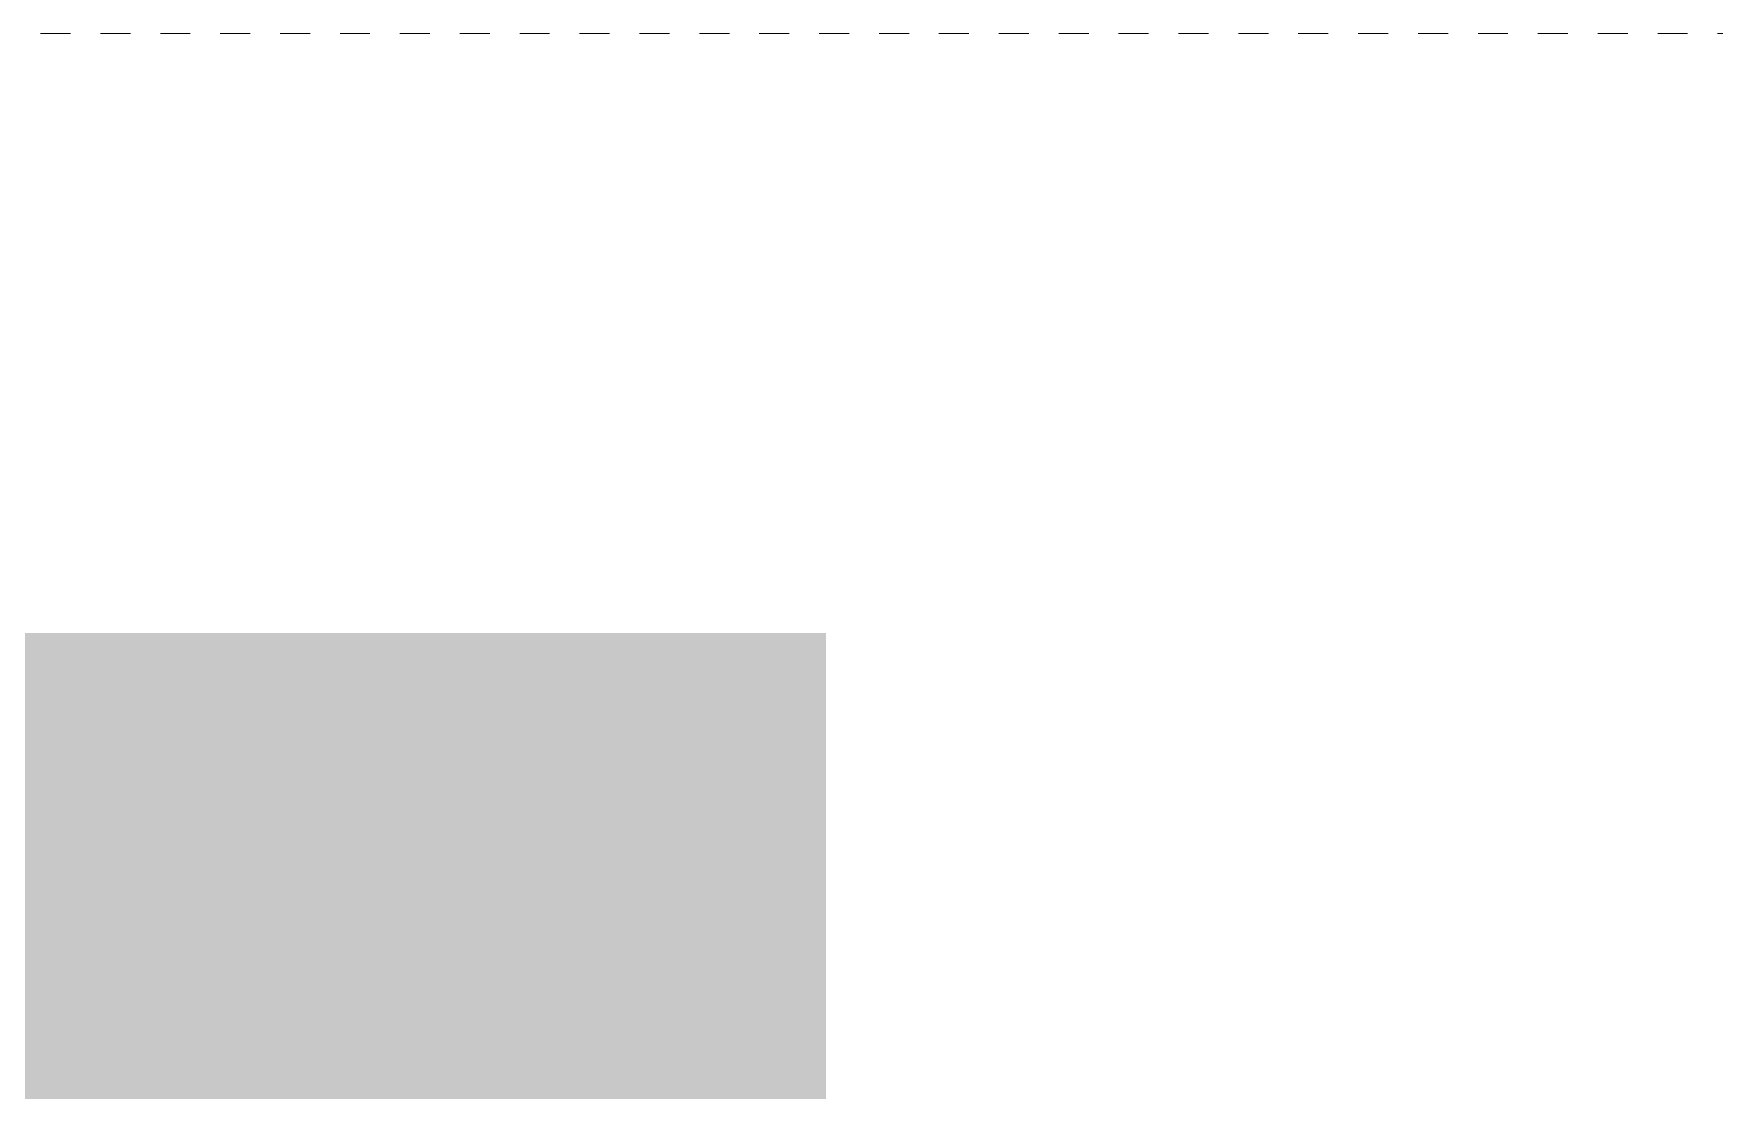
# Model space of a CAD drawing. Header units: metres. Extents: x -4613 to -4328, y -1 to 30.
# Drawn here: x -4516.15 to -4510.54, y 11.71 to 15.24 of the extents above; entities that cross this region are included whole.
import ezdxf

# ---------------------------------------------------------------- set-up
doc = ezdxf.new("R2010")
doc.units = ezdxf.units.M
doc.linetypes.add('AEC_Center', pattern=[0.024, 0.012, -0.004, 0.004, -0.004])
doc.layers.add('A-FLOR-LEVL', color=51, linetype='Continuous', lineweight=5)
doc.layers.add('A-GENM', color=13, linetype='Continuous', lineweight=5)

# ---------------------------------------------------------------- blocks, each defined once
blk = doc.blocks.new('Generic Models 1 - Generic Models 1-392193-SOUTH WEST')
at = {"layer": 'A-GENM'}
h = blk.add_hatch(color=256, dxfattribs=at)
h.paths.add_polyline_path([(-4513.5075, 10.2415), (-4513.5075, 13.24), (-4517.1507, 13.24), (-4517.1507, 10.4415), (-4517.1004, 10.4366), (-4517.1001, 10.4298), (-4516.0978, 10.3773), (-4516.0917, 10.3872), (-4516.002, 10.3842), (-4515.9998, 10.3873), (-4515.9808, 10.3874), (-4515.9789, 10.3978), (-4515.9798, 10.4), (-4515.9768, 10.4045), (-4515.9705, 10.4065), (-4515.961, 10.4047), (-4515.9547, 10.4049), (-4515.952, 10.4061), (-4515.9481, 10.4381), (-4515.9454, 10.438), (-4515.9431, 10.4324), (-4515.9501, 10.3847), (-4515.956, 10.3849), (-4515.9542, 10.38), (-4515.8339, 10.3737), (-4515.8308, 10.3633), (-4513.7398, 10.2537)])
h.paths.add_polyline_path([(-4515.9525, 10.3697), (-4515.9547, 10.377), (-4515.9736, 10.377), (-4515.9761, 10.3709), (-4515.9547, 10.3698)])
h.paths.add_polyline_path([(-4515.9263, 10.3787), (-4515.9505, 10.3822), (-4515.948, 10.3878), (-4515.9392, 10.4534), (-4515.9212, 10.4061), (-4515.9215, 10.382), (-4515.9244, 10.3794)])
h.paths.add_polyline_path([(-4516.072, 10.4437), (-4516.079, 10.4437), (-4516.0745, 10.4468)])

msp = doc.modelspace()

# ---------------------------------------------------------------- linework, layer by layer
at = {"layer": 'A-FLOR-LEVL', "linetype": 'AEC_Center'}
msp.add_line((-4612.1304, 15.24), (-4477.3218, 15.24), dxfattribs=at)

# ---------------------------------------------------------------- block references
at = {"layer": 'A-GENM'}
msp.add_blockref('Generic Models 1 - Generic Models 1-392193-SOUTH WEST', (0, 0), dxfattribs=at)

doc.saveas('drawing.dxf')
